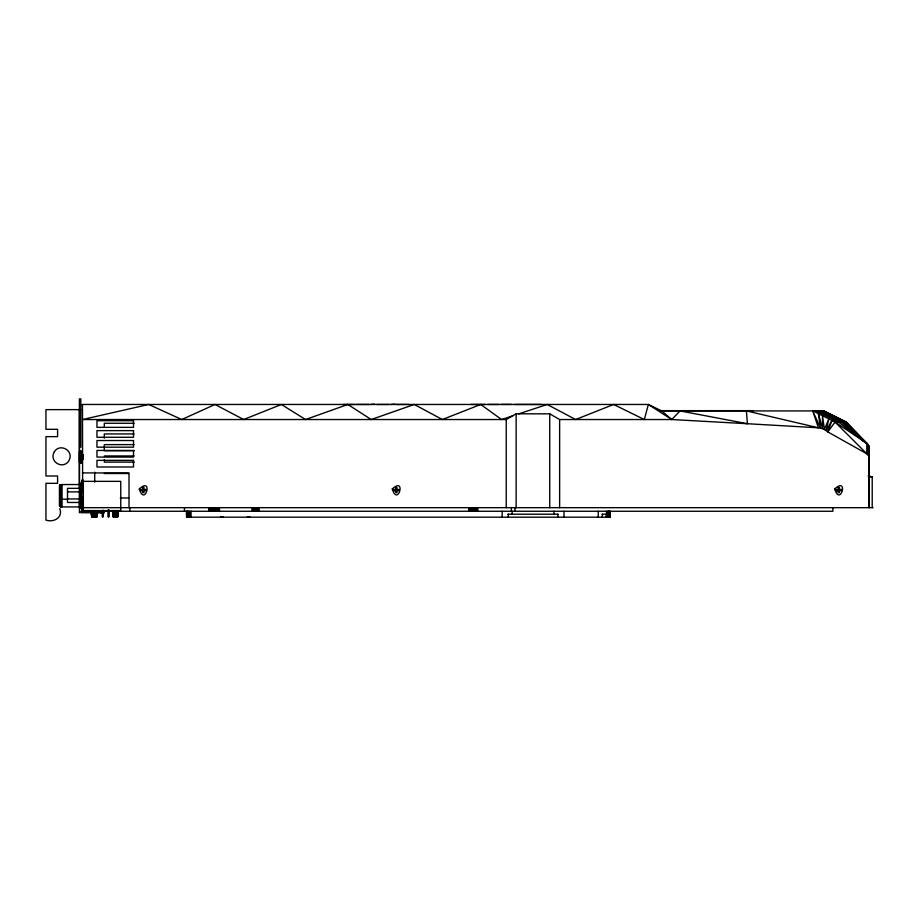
<?xml version="1.0" encoding="UTF-8"?>
<svg xmlns="http://www.w3.org/2000/svg" width="919" height="919" viewBox="0 0 919 919"><rect width="100%" height="100%" fill="white"/><g stroke="black" fill="none" stroke-linecap="round" stroke-linejoin="round"><path stroke-width="1.38" d="M79.413 484.612L79.413 398.892L80.838 398.892L80.838 409.633M80.838 453.997L80.838 450.838L80.838 463.348L80.838 460.189M818.978 410.919L841.31 422.051L868.696 445.474L869.179 507.679L869.179 477.179M869.167 474.882L869.179 476.122L869.133 446.818L869.144 476.846M59.769 508.632C63.216 517.73 53.486 522.75 45.95 520.108L45.95 483.325L57.587 483.325L57.587 475.996L45.95 475.996L45.95 436.64L57.587 436.64L57.587 429.311L45.95 429.311L45.95 409.633L79.436 409.633M94.68 516.823L94.829 510.585M116.058 516.823L116.208 510.585M81.791 481.487L80.757 483.922L80.757 492.354M80.654 498.247L80.401 498.879M81.871 498.247L81.722 499.419L81.01 492.021M95.254 516.823L95.553 510.585M116.633 516.823L116.931 510.585M95.748 516.823L96.162 510.585M117.127 516.823L117.54 510.585M96.116 516.823L96.633 510.585M117.494 516.823L118.011 510.585M97.288 511.125L97.311 516.811L96.38 516.823L96.932 510.585M112.486 510.585L113.071 516.823L117.816 516.823L118.413 510.585M97.035 513.744L96.438 516.823L91.693 516.823L91.107 513.744L97.035 513.744L97.035 510.585M117.816 516.823L118.413 513.744L112.486 513.744M812.591 410.655L835.072 422.051L866.801 453.768L866.801 443.372L838.519 422.051L831.959 420.477L827.789 431.896L866.801 453.768L868.696 455.858L868.696 445.474M831.959 420.477L826.192 430.551L827.789 431.896L835.072 422.051L846.284 422.051L866.801 443.372L835.072 422.051M512.538 415.916L501.567 419.535L480.729 404.463L442.372 419.535L414.274 404.463L371.219 419.535L347.83 404.463L305.556 419.535L281.409 404.463L243.661 419.535L215.035 404.463L181.755 419.535L148.729 404.463L82.48 419.535L506.243 419.535L516.145 413.814L549.746 413.837L559.637 419.535L671.778 419.535L680.049 410.919L747.411 423.728L818.415 427.794L822.505 428.61L826.192 430.551L828.812 418.903L824.423 429.449L822.505 415.767L822.505 428.61L818.415 413.722L816.187 410.919L838.519 422.051M80.401 461.453L83.078 459.006L83.078 454.779M80.401 461.304L83.078 459.075M80.401 460.844L83.078 458.788M79.493 506.943L61.78 506.909L59.471 505.944L59.471 485.519L61.78 484.554L79.493 484.531M60.378 497.535L60.378 498.328M80.401 460.132L83.078 458.443M80.401 459.19L83.078 458.007M518.833 413.837L547.184 404.463L575.627 419.535L613.628 404.463L644.334 419.535L648.354 404.463L661.703 410.919L671.778 419.535L747.411 423.728L746.412 410.919L818.415 427.794L812.729 410.919L820.483 428.059L818.415 413.722M80.401 458.099L83.078 457.478M59.861 499.074L67.133 499.281M374.584 404.13L370.391 404.463M394.894 404.13L390.759 404.463M500.912 404.406L511.492 404.406M79.413 404.808L80.838 404.808M659.773 410.655L753.27 410.655M660.876 410.919L823.941 410.919L846.284 422.051M134.094 423.268L104.306 423.268L104.306 427.266M134.094 433.94L104.306 433.94L104.306 438.225M134.094 444.612L104.306 444.612L104.306 450.724L134.231 450.724M79.413 451.424L79.413 462.441M104.306 455.95L134.094 455.95M80.401 456.927L83.078 456.927M134.231 462.108L104.306 462.108L104.306 459.638M82.48 472.929L129.005 472.929L129.005 507.679M104.306 473.526L128.534 473.526M868.271 476.984L872.211 476.984L872.211 507.679M83.342 481.349L120.757 481.349L120.757 510.585L81.791 510.585L81.791 480.155L83.342 480.155L83.342 510.585M67.512 491.872L79.333 491.872M120.24 498.006L128.798 498.006M67.512 498.937L79.333 498.937M873.05 507.679L82.618 507.679L82.618 511.251M91.843 512.733L80.838 512.733L80.838 511.251L832.867 511.251L832.867 507.679M96.84 512.733L104.134 512.733L104.134 511.251M186.465 514.215L187.235 514.215L187.235 517.179M507.851 514.215L558.028 514.215M602.129 514.215L606.368 514.215L606.368 517.179M610.17 514.215L609.573 514.215L609.573 517.179M610.067 517.179L610.067 511.251L610.136 517.179L186.557 517.179L186.465 511.251M220.617 516.96L223.397 517.179M83.078 456.375L80.401 455.755M247.303 516.869L250.117 517.179M81.791 499.821C78.781 497.501 80.906 507.518 81.791 509.976M83.078 455.858L80.401 454.664M83.078 455.41L80.401 453.722M868.271 475.663L872.211 476.984M83.078 455.066L80.401 453.01M83.078 454.848L80.401 452.55M823.631 410.919L845.974 422.051L866.801 443.372L862.114 440.212M822.7 410.919L845.043 422.051L866.801 443.372L843.481 422.051L821.149 410.919M671.778 419.535L648.354 404.463L82.48 404.463L82.618 480.603M80.757 507.552L80.47 499.35M80.401 452.401L82.365 454.365L82.365 459.489M113.152 516.823L112.589 510.585M91.774 516.823L91.199 510.585M113.393 516.823L112.876 510.585M92.015 516.823L91.498 510.585M113.772 516.823L113.347 510.585M92.394 516.823L91.969 510.585M114.266 516.823L113.967 510.585M92.876 516.823L92.589 510.585M80.654 493.583L80.952 497.317M114.829 516.823L114.68 510.585M93.451 516.823L93.301 510.585M869.179 458.627L869.133 446.818L869.167 476.122L869.156 448.242M96.828 512.63L96.851 516.823M96.369 512.699L96.38 516.823M867.904 444.291L867.904 454.687M609.756 511.251L609.756 514.215M609.228 511.251L609.228 517.179M608.504 511.251L608.504 517.179M607.597 511.251L607.597 517.179M606.506 511.251L606.506 517.179M602.324 514.215L602.324 517.179M598.235 511.251L598.235 517.179M563.979 511.251L563.979 517.179M559.637 419.535L559.637 507.679M557.844 514.215L557.844 517.179M554.008 511.251L554.008 514.215M549.746 413.837L549.746 507.679M541.314 404.463L525.898 404.463M525.53 404.463L514.456 404.463M516.145 413.814L516.145 507.679M514.927 507.679L514.927 511.251M512.147 511.251L512.147 514.215M511.366 507.679L511.366 511.251M508.31 514.215L508.31 517.179M506.243 419.535L506.243 507.679M502.188 511.251L502.188 517.179M498.96 404.463L487.725 404.463M485.565 404.463L470.769 404.463M477.662 507.679L477.811 511.251M477.214 507.679L477.214 511.251M476.501 507.679L476.501 511.251M475.571 507.679L475.571 511.251M474.491 507.679L474.491 511.251M473.342 507.679L473.342 511.251M472.182 507.679L472.182 511.251M471.102 507.679L471.102 511.251M470.172 507.679L470.172 511.251M469.46 507.679L469.46 511.251M469.023 507.679L469.023 511.251M468.862 507.679L468.862 511.251M409.001 404.463L396.169 404.463M388.99 404.463L376.916 404.463M369.139 404.463L356.296 404.463M354.918 404.463L343.488 404.463M258.928 507.679L258.928 511.251M258.48 507.679L258.48 511.251M257.94 507.679L257.94 511.251M257.24 507.679L257.24 511.251M256.412 507.679L256.412 511.251M255.539 507.679L255.539 511.251M254.666 507.679L254.666 511.251M253.839 507.679L253.839 511.251M253.139 507.679L253.139 511.251M252.599 507.679L252.599 511.251M252.151 507.679L252.151 511.251M219.48 507.679L219.48 511.251M219.308 507.679L219.308 511.251M218.768 507.679L218.768 511.251M217.918 507.679L217.918 511.251M216.815 507.679L216.815 511.251M215.528 507.679L215.528 511.251M214.15 507.679L214.15 511.251M212.771 507.679L212.771 511.251M211.485 507.679L211.485 511.251M210.382 507.679L210.382 511.251M209.532 507.679L209.532 511.251M208.808 507.679L208.808 511.251M191.049 511.251L191.049 517.179M189.705 511.251L189.705 517.179M188.567 511.251L188.567 517.179M187.66 511.251L187.66 517.179M186.994 511.251L186.994 517.179M184.466 507.679L184.466 511.251M129.832 507.679L129.832 511.251M115.449 510.585L115.449 516.823M109.005 509.942L109.005 516.823L108.086 516.823L108.086 510.068M108.545 510.011L108.545 516.823M103.904 511.251L103.904 512.733M103.836 511.251L103.836 512.733M103.686 511.251L103.686 512.733M103.376 511.251L103.376 512.733M103.158 510.171L103.158 516.823L102.239 516.823L102.239 511.148M103.008 511.251L103.008 512.733M102.698 511.079L102.698 516.823M102.055 511.251L102.055 512.733M101.492 511.251L101.492 512.733M100.86 511.251L100.86 512.733M100.194 511.251L100.194 512.733M98.712 511.251L98.712 512.733M94.703 472.136L94.703 482.096M94.071 510.585L94.071 516.823M82.699 454.618L82.699 459.236M81.584 482.659L81.584 492.55M81.584 499.614L81.584 508.804M81.435 483.026L81.435 492.664M81.435 499.545L81.435 508.448M81.24 483.36L81.24 492.768M81.24 499.488L81.24 508.115M81.01 483.658L81.01 492.262M81.01 499.431L81.01 507.816M80.838 409.564L80.838 447.323M79.413 409.564L79.413 484.095M79.413 507.001L79.413 512.733M79.149 484.554L79.149 488.575M79.149 501.82L79.149 506.909M61.78 484.554L61.78 506.909M61.562 484.566L61.562 506.897M61.332 484.6L61.332 506.874M61.102 484.646L61.102 506.828M60.884 484.704L60.884 506.771M60.665 484.772L60.665 506.691M60.447 484.864L60.447 506.61M60.24 484.968L60.24 506.507M60.034 485.083L60.034 506.38M59.838 485.221L59.838 506.254M59.655 485.358L59.655 506.105M142.859 491.091L142.732 492.607L143.996 492.607L143.996 490.7L145.903 490.7L145.903 489.436L143.996 489.436L143.996 487.529L142.732 487.529L142.732 489.436L140.825 489.436L140.825 490.7L142.859 491.091M395.848 491.091L395.721 492.607L396.985 492.607L396.985 490.7L398.892 490.7L398.892 489.436L396.985 489.436L396.985 487.529L395.721 487.529L395.721 489.436L393.814 489.436L393.814 490.7L395.848 491.091M838.289 491.091L838.151 492.607L839.426 492.607L839.426 490.7L841.333 490.7L841.333 489.436L839.426 489.436L839.426 487.529L838.151 487.529L838.151 489.436L836.244 489.436L836.244 490.7L838.289 491.091M139.274 488.977C145.041 507.38 153.473 475.916 139.274 488.977M392.264 488.977C398.03 507.38 406.462 475.916 392.264 488.977M834.693 488.977C840.471 507.38 848.903 475.916 834.693 488.977M54.393 451.631C48.5 461.786 62.883 469.873 68.764 461.005C74.657 450.85 60.263 442.763 54.393 451.631M133.519 420.718L96.954 420.718L96.954 427.358L133.519 427.358L133.519 420.718M133.519 430.632L96.954 430.632L96.954 437.272L133.519 437.272L133.519 430.632M133.519 440.534L96.954 440.534L96.954 447.174L133.519 447.174L133.519 440.534M133.519 450.448L96.954 450.448L96.954 457.088L133.519 457.088L133.519 450.448M133.519 460.35L96.954 460.35L96.954 466.99L133.519 466.99L133.519 460.35M79.333 488.345L67.512 488.345L67.512 502.463L79.333 502.463L79.333 488.345M186.844 517.179L186.844 514.215L186.764 517.179"/></g></svg>
